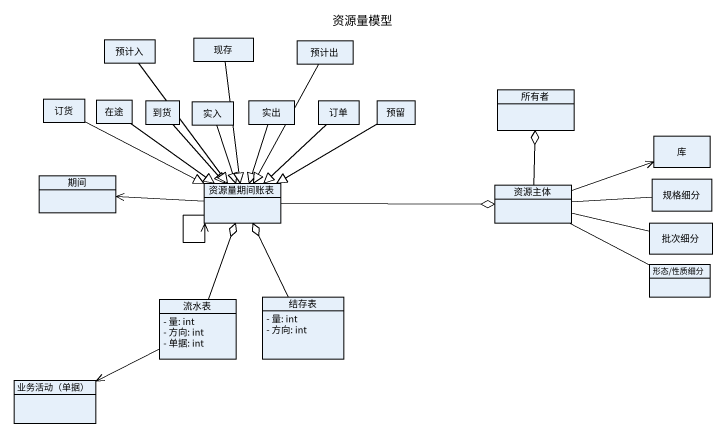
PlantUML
@startuml
title 资源量模型
hide circle
hide empty members
skinparam classAttributeIconSize 0
class 预计入
class 现存
class 预计出
class 所有者
class 订货
class 在途
class 到货
class 实入
class 实出
class 订单
class 预留
class 库
class 期间
class 资源量期间账表
class 资源主体
class 规格细分
class 批次细分
class "形态/性质细分" as 形态_性质细分
class 流水表 {
  - 量: int
  - 方向: int
  - 单据: int
}
class 结存表 {
  - 量: int
  - 方向: int
}
class "业务活动（单据）" as 业务活动_单据
预计入 --|> 资源量期间账表
现存 --|> 资源量期间账表
预计出 --|> 资源量期间账表
订货 -right-|> 资源量期间账表
在途 --|> 资源量期间账表
到货 --|> 资源量期间账表
实入 --|> 资源量期间账表
实出 --|> 资源量期间账表
订单 --|> 资源量期间账表
预留 -left-|> 资源量期间账表
资源量期间账表 -left-> 期间
资源量期间账表 --> 资源量期间账表
资源量期间账表 -right-o 资源主体
资源主体 -up-o 所有者
资源主体 -right-> 库
资源主体 -right- 规格细分
资源主体 -right- 批次细分
资源主体 -right- 形态_性质细分
流水表 -up-o 资源量期间账表
流水表 -left-> 业务活动_单据
结存表 -up-o 资源量期间账表
@enduml
